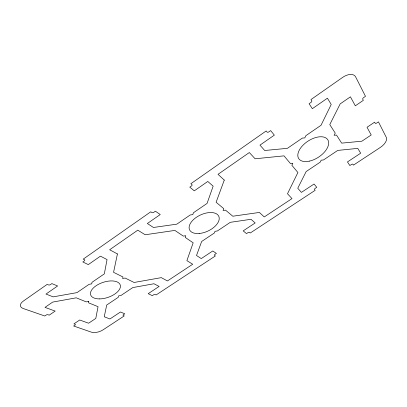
<?xml version="1.0" encoding="UTF-8"?>
<svg xmlns="http://www.w3.org/2000/svg" width="407" height="407" viewBox="0 0 407 407"><rect width="100%" height="100%" fill="white"/><g stroke="black" fill="none" stroke-linecap="round" stroke-linejoin="round"><path stroke-width="0.61" d="M88.777 301.409L88.538 302.813L98.046 306.669L95.803 318.422L88.589 323.224L79.711 319.999L73.952 323.86L75.091 324.262A1.206 0.565 -17.2 0 1 74.964 325.117L73.647 326.002L91.524 332.204A8.649 3.978 -18.4 0 0 103.119 329.812L124.247 315.913L123.26 315.511A1.145 0.539 -19.6 0 1 123.474 314.662L124.786 313.797L120.462 312.006L109.926 318.971L104.243 316.758L106.705 305.031L118.279 297.283L118.6 295.889L121.032 295.441L132.774 287.586L153.948 283.75L159.147 286.431L148.199 293.666L152.315 295.665L153.668 294.775A1.155 0.56 -21.2 0 1 155.194 294.485L156.125 294.943L215.369 255.967L214.545 255.403A1.18 0.595 -24.7 0 1 214.952 254.4L216.387 253.454L212.795 250.961L201.267 258.582L196.505 255.489L201.663 241.483L214.372 232.982L215.013 231.313L217.399 230.957L230.301 222.319L251.002 219.297L255.169 222.95L243.172 230.881L246.51 233.613L247.985 232.636A1.201 0.616 -26.9 0 1 249.476 232.402L250.229 233.028L315.16 190.313L314.545 189.565A1.257 0.641 -31.2 0 1 315.181 188.37L316.758 187.332L314.062 184.015L301.394 192.389L297.761 188.243L306.15 171.566L320.172 162.179L321.199 160.195L323.509 159.946L337.754 150.412L357.773 148.387L360.683 153.195L347.471 161.925L349.852 165.532L351.48 164.459A1.297 0.656 -33.4 0 1 352.92 164.296L353.454 165.12L380.286 147.466A10.094 5.072 -35.2 0 0 386.34 137.454L378.434 121.861L376.673 123.041A1.419 0.738 -36.3 0 1 375.157 123.163L374.644 122.166L367.022 127.279L371.215 134.966L361.864 141.198L341.666 143.132L336.497 135.068L334.116 135.282L335.241 133.109L329.777 124.583L340.181 103.887L350.422 96.83L355.321 105.82L363.344 100.336L362.759 99.211A1.511 0.834 -37.6 0 1 363.619 97.609L365.486 96.332L355.621 76.877A11.839 6.878 -38.3 0 0 342.557 77.442L310.973 99.567L311.731 100.743A1.547 0.926 -36 0 1 310.973 102.406L309.076 103.729L312.347 108.679L327.421 98.189L331.217 104.462L321.021 125.285L305.871 135.673L304.823 137.887L302.32 138.11L287.418 148.326L264.682 150.498L259.976 145.131L274.338 135.134L270.65 130.601L268.829 131.873A1.491 0.911 -32.4 0 1 267.033 132.021L266.158 130.962L190.852 183.72L191.906 184.595A1.414 0.855 -25.2 0 1 191.473 185.963L189.784 187.149L194.292 190.842L207.784 181.456L213.151 186.157L207.061 203.424L193.432 212.769L192.821 214.606L190.237 214.962L176.826 224.16L153.439 227.477L147.349 223.514L160.236 214.545L155.398 211.192L153.76 212.337A1.394 0.824 -21.9 0 1 151.913 212.581L150.773 211.798L83.216 259.127L84.503 259.758A1.369 0.753 -17.1 0 1 84.335 260.887L82.814 261.95L88.299 264.611L100.443 256.161L107.056 259.569L104.319 273.875L91.997 282.326L91.738 283.852L89.108 284.31L76.969 292.628L53.164 296.861L45.981 294.063L57.606 285.973L51.862 283.593L50.392 284.625A1.369 0.717 -15.3 0 1 48.509 284.941L47.156 284.386L23.362 301.058A10.114 5.093 -14.6 0 0 23.179 308.501L44.806 316L46.179 315.059A1.282 0.626 -15.7 0 1 47.945 314.723L49.201 315.166L55.174 311.085L45.004 307.387L52.696 302.086L76.241 297.822L86.238 301.877L88.777 301.409M117.42 253.948L113.563 272.319L122.975 276.979L122.629 278.485L125.142 278.047L134.091 282.478L161.299 277.64L167.435 280.952L192.704 264.245L186.884 260.633L193.172 242.816L185.21 237.418L185.77 235.729L183.277 236.106L174.888 230.418L145.182 234.758L137.79 230.169L109.651 249.75L117.42 253.948M224.272 180.092L216.112 202.248L223.769 208.664L223.072 210.475L225.534 210.139L232.794 216.219L259.381 212.444L264.26 216.941L291.992 198.606L287.5 193.757L297.899 172.512L291.86 165.267L292.816 163.248L290.394 163.507L284.01 155.856L255.108 158.781L249.328 152.539L218.015 174.333L224.272 180.092M309.656 161.08A17.328 9.595 -33.1 0 0 328.027 140.166A17.328 9.595 -33.1 0 0 302.035 146.24A17.328 9.595 -33.1 0 0 309.656 161.08M199.196 233.486A16.097 8.862 -24.9 0 0 218.981 216.778A16.097 8.862 -24.9 0 0 194.337 218.849A16.097 8.862 -24.9 0 0 199.196 233.486M99.639 298.901A15.603 7.906 -18.6 0 0 120.324 285.266A15.603 7.906 -18.6 0 0 96.357 285.572A15.603 7.906 -18.6 0 0 99.639 298.901"/></g></svg>
